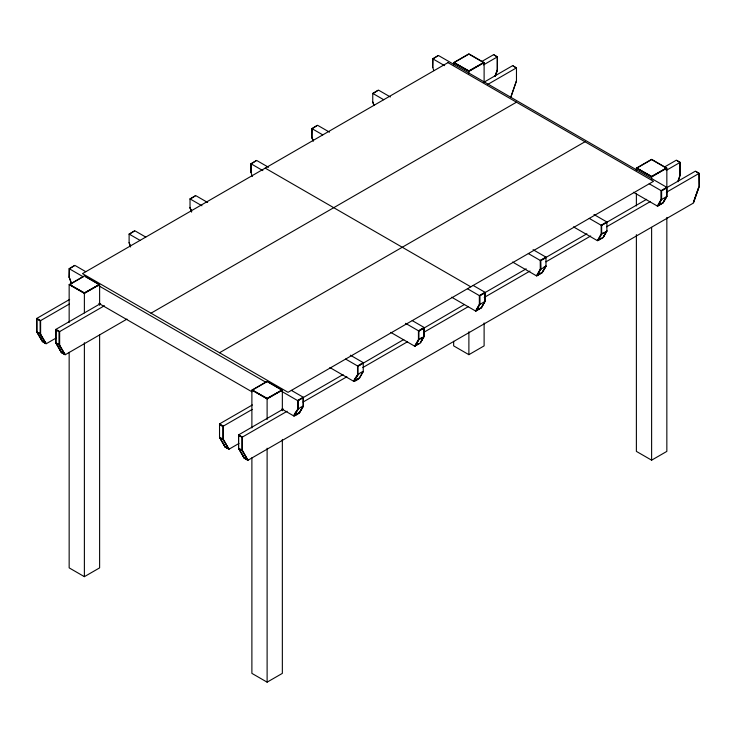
<?xml version="1.0" encoding="UTF-8"?>
<svg xmlns="http://www.w3.org/2000/svg" width="736" height="736" viewBox="0 0 736 736"><rect width="100%" height="100%" fill="white"/><g stroke="black" fill="none" stroke-linecap="round" stroke-linejoin="round"><path stroke-width="1.1" d="M494.951 76.378L497.196 69.911L497.196 56.994L494.104 54.933M495.172 76.378L497.435 69.773M495.291 76.231L497.435 70.049L497.435 56.856L493.626 54.657L481.684 61.557M510.756 97.52L516.442 80.896L510.839 97.078M678.058 180.798L679.926 175.407L679.926 162.5L676.835 160.439M678.022 181.728L680.165 175.269M698.593 187.478L693.358 202.575L699.172 186.401L698.961 173.484L695.87 171.424M661.37 190.79L666.844 187.91L666.816 196.53L663.118 202.943L657.883 205.97L661.37 199.309L661.37 190.79L695.391 171.148L699.2 173.346L699.2 186.539L693.487 203.016L248.087 460.175L244.278 457.976L239.136 449.07M281.833 409.05L293.765 415.941L297.574 409.345L297.574 400.559L281.686 391.377M291.364 390.374L303.287 397.256L303.287 406.327C298.761 406.07 287.288 422.188 299.561 412.841L303.26 406.428L303.048 397.67L297.813 400.688L298.025 409.455L294.326 415.868M294.98 415.113L299.34 412.592L303.287 406.051L299.478 412.638L293.765 415.941M329.857 367.54L353.722 381.322L357.53 374.725L357.53 365.939L345.616 359.058M354.071 381L359.306 377.982L363.244 371.432L359.518 378.221C347.318 387.605 358.607 371.432 363.244 371.708L363.244 362.636L350.327 355.184M354.283 381.248L357.981 374.836L358.009 366.215L363.004 363.05M390.761 332.378L414.635 346.159L418.444 339.563L418.444 330.768L405.527 323.316M420.891 341.918L424.148 336.269L420.422 343.059L414.975 345.837L418.913 339.563L418.913 331.044L423.918 327.888L423.918 336.407L420.744 341.9M415.196 346.076L418.894 339.673L424.148 336.545L424.148 327.474L412.234 320.592M451.674 297.206L475.548 310.988L479.348 304.4L479.348 295.605L467.434 288.724M479.587 295.743L485.061 292.854L485.033 301.484L481.335 307.896L476.1 310.914L479.587 304.262L479.587 295.743L526.194 268.833M476.1 310.914L479.798 304.502L485.061 301.374L485.061 292.312L473.147 285.43M484.297 302.156L481.335 307.896M481.252 307.694L485.061 301.374M512.587 262.044L536.452 275.825L540.261 269.229L540.261 260.443L528.347 253.561M536.802 275.503L542.036 272.476L545.946 266.312L542.248 272.725L537.013 275.752L539.976 270.011M537.013 275.752L540.712 269.339L545.974 266.211L545.974 257.14L533.066 249.688M573.491 226.872L597.365 240.654L601.174 234.066L601.174 225.271L589.251 218.39M597.365 240.654L603.078 237.36L606.887 230.764L603.161 237.562L597.926 240.58L600.88 234.839M597.926 240.58L601.625 234.177L606.887 231.04L606.887 221.978L593.97 214.526M633.457 192.262L657.322 206.043L661.13 199.447L661.13 190.652L649.216 183.779M657.883 205.97L661.581 199.557L666.844 196.429L666.844 168.13L651.618 159.335L636.382 168.13L636.382 170.421M657.671 205.721L662.906 202.694L666.071 197.202M36.828 331.982L40.37 333.656L45.761 343.611L42.43 341.688L36.828 331.982L36.8 318.955L40.37 320.74L37.039 318.817M55.862 342.967L56.074 329.811L59.404 331.734L59.404 344.65L64.796 354.596L61.465 352.673L55.862 342.967L59.193 344.89L64.796 354.596M59.193 344.89L65.348 354.678L126.997 319.084M61.465 352.673L56.635 343.694M252.374 404.947L219.53 423.908L219.53 437.368L223.1 439.153L228.703 448.859L225.161 447.184L219.53 437.092L225.244 446.982L229.052 449.181L238.988 443.44M228.491 449.107L223.1 439.153L229.052 449.181M225.161 447.184L219.53 437.368M283.351 409.041L238.565 434.893L238.565 448.362L242.135 450.147L247.526 460.101L244.196 458.169L238.593 448.463L238.565 435.445L242.135 437.23L238.804 435.307M247.526 460.101L242.135 450.147L248.087 460.175M244.196 458.169L238.565 448.086M74.391 265.659L69.396 268.815L69.156 277.472L69.156 268.677L74.87 265.383L85.79 271.694M130.465 245.925L129.113 242.852L129.113 234.066L134.826 230.764L145.756 237.075M191.415 211.683L190.026 207.69L190.026 198.895L195.739 195.601L207.653 202.483M256.174 160.706L251.178 163.87L250.939 172.528L250.939 163.732L256.652 160.439L268.566 167.311M313.232 141.349L311.852 137.356L311.852 128.561L317.556 125.267L329.48 132.149M374.109 105.257L372.756 102.194L372.756 93.398L378.47 90.105L390.384 96.986M437.948 55.761L432.952 58.917L432.713 67.574L432.713 58.779L438.426 55.485L666.844 187.358L661.13 190.652M129.352 234.204L134.348 231.04M190.265 199.033L195.261 195.877M312.956 128.202L317.087 125.543M372.996 93.536L377.991 90.381M190.026 207.69L191.746 211.821M311.852 137.356L312.082 128.699M69.156 322.46L69.156 284.611L84.382 275.825L99.618 284.611L99.618 305.256M453.652 64.924L453.652 62.624L468.887 53.838L484.113 62.624L484.113 82.128M69.635 284.611L84.382 293.13L99.139 284.611L84.382 292.854L69.635 284.611L83.407 276.662M454.13 62.624L468.887 54.114L483.635 62.624L468.887 70.868L454.13 62.624L468.887 71.144L483.635 62.624M45.761 343.611L40.158 333.905L36.8 331.872L36.8 318.412L69.644 299.442M69.156 284.611L84.382 293.406L99.618 284.611M453.652 62.624L468.887 71.42L484.113 62.624M36.8 318.412L40.609 320.611L69.469 303.94M483.497 64.906L497.435 56.856M36.8 331.872L42.513 341.486L46.313 343.684L56.258 337.944M59.404 344.65L55.835 342.856L55.835 329.397L100.62 303.545M483.8 82.312L512.661 65.651L516.47 67.85L516.47 80.758M513.139 65.927L516.23 67.988M55.835 329.397L59.644 331.596L104.429 305.734M487.609 84.511L516.47 67.85M55.835 342.856L61.548 352.48L65.348 354.678M151.009 313.186L516.47 102.194M219.53 352.746L584.991 141.754M251.887 427.956L251.887 390.117L267.113 381.322L282.348 390.117L282.348 410.752M252.365 390.117L267.113 381.598L281.87 390.117L267.113 398.36L252.365 390.117L267.113 398.627L281.87 390.117M636.861 168.13L651.618 159.611L666.365 168.13L651.618 176.373L636.861 168.13L651.618 176.64L666.365 168.13M664.415 167.054L676.356 160.163L680.165 162.362L679.926 175.407M251.887 390.117L267.113 398.903L282.348 390.117M636.382 168.13L651.618 176.916L666.844 168.13M222.861 426.383L219.53 424.46L222.861 426.383L222.861 439.291M219.53 423.908L223.339 426.107L252.2 409.437M666.227 170.402L680.165 162.362M297.574 400.559L303.287 397.256M357.53 365.939L363.244 362.636M418.444 330.768L424.148 327.474M479.348 295.605L485.061 292.312M540.261 260.443L545.974 257.14M601.174 225.271L606.887 221.978M297.813 400.688L303.048 397.67M303.26 397.55L343.068 374.56M403.779 339.508L358.009 366.215M464.49 304.456L418.913 331.044M540.5 260.572L545.974 257.692L540.5 260.572L540.712 269.339M546.103 257.342L586.905 233.781M646.622 199.309L601.413 225.409L606.648 222.392M238.565 434.893L242.374 437.092L287.16 411.24M303.085 402.04L346.877 376.758M362.802 367.568L407.588 341.706M423.513 332.516L468.298 306.654M484.224 297.464L530.003 271.032M545.928 261.841L590.714 235.98M606.639 226.789L650.431 201.508M666.356 192.308L699.2 173.346M418.444 339.563L422.17 337.41M479.348 304.4L479.826 304.4L479.826 295.881M540.261 269.229L540.739 269.229L540.739 260.71M543.987 267.076L545.974 265.935L542.165 272.532L536.452 275.825M601.174 234.066L603.152 232.916M661.13 199.447L661.609 199.447L661.609 190.928M414.975 345.837L419.345 343.316M475.888 310.666L480.249 308.154M597.706 240.341L600.328 238.823M353.722 381.322L359.435 378.028M414.635 346.159L419.391 343.408M475.548 310.988L480.304 308.246M657.322 206.043L663.035 202.74L666.844 196.429M69.156 352.277L69.156 567.87L84.382 576.665L99.618 567.87L99.618 335.073M453.652 341.302L453.652 345.883L468.887 354.678L484.113 345.883L484.113 322.948M251.887 457.774L251.887 673.376L267.113 682.162L282.348 673.376L282.348 439.429M636.382 234.637L636.382 451.389L651.618 460.175L666.844 451.389L666.844 217.442M313.196 140.429L311.871 137.218L312.984 140.429M432.713 58.779L444.636 65.66M432.713 67.298L433.854 70.638M372.756 93.398L383.686 99.71M606.887 231.04L603.161 237.562M372.756 101.918L373.897 105.257M311.852 128.561L322.773 134.872M265.218 168.13L470.782 286.81M250.939 163.732L262.853 170.614M250.939 172.252L252.319 176.52M190.026 198.895L201.949 205.776M190.026 207.414L191.535 211.821M129.113 234.066L140.042 240.368M129.113 242.576L130.622 246.992M85.367 276.662L99.139 284.611M69.156 268.677L83.058 276.708M98.955 285.881L265.797 382.205M69.156 277.196L71.401 283.746M98.826 303.388L251.988 391.819M56.074 329.811L59.404 331.734M46.313 343.684L40.158 333.905L40.13 320.878M219.558 437.478L222.888 439.401M238.593 448.463L241.923 450.386M43.479 341.918L45.972 343.362M61.677 352.434L65.007 354.356M225.372 446.936L228.703 448.859M244.407 457.93L247.738 459.853M601.625 234.177L601.652 225.547M37.6 332.7L42.081 340.464M69.764 278.401L71.613 283.746M651.618 176.916L651.618 179.216M651.618 227.378L651.618 460.175M636.382 193.356L636.382 205.97M468.887 71.42L468.887 73.71M468.887 331.743L468.887 354.678M298.052 400.826L298.052 409.345M267.113 398.903L267.113 419.548M267.113 448.215L267.113 682.162M242.374 437.092L242.374 450.285M241.896 437.368L241.896 450.285M223.339 426.107L223.339 439.291M84.382 293.406L84.382 312.901M84.382 342.718L84.382 576.665M59.644 331.596L59.644 344.779M59.165 331.872L59.165 344.779M40.609 320.611L40.609 333.794M447.948 62.624L82.487 273.626L288.052 392.316L653.513 181.314L447.948 62.624"/></g></svg>
